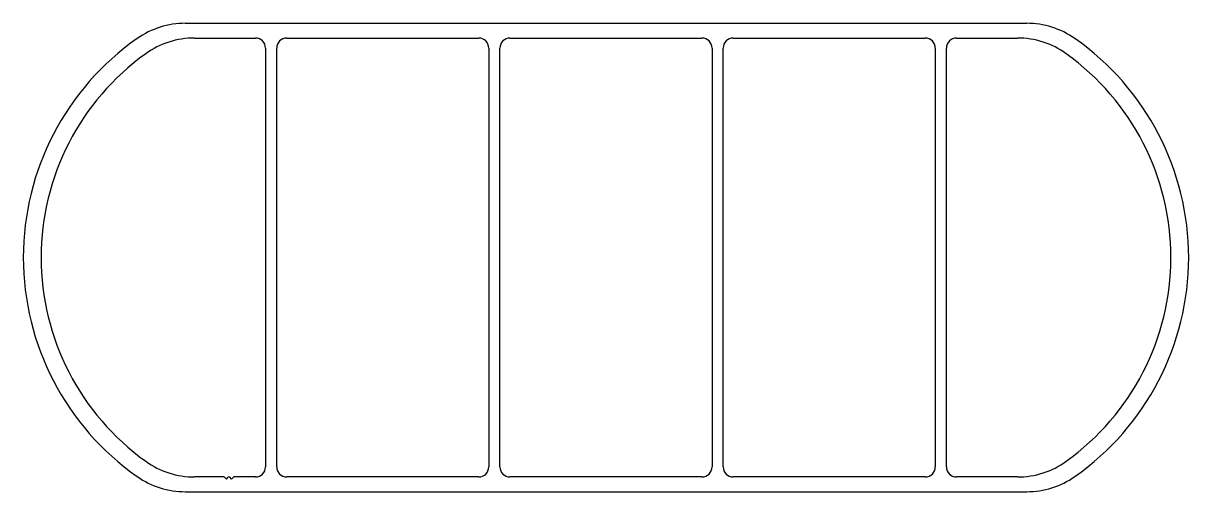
# Model space of a CAD drawing. Extents: x 1407 to 1668, y 2124 to 2229.
import ezdxf

# ---------------------------------------------------------------- set-up
doc = ezdxf.new("R2010")
doc.units = 0
doc.layers.get('0').update_dxf_attribs({"linetype": 'CONTINUOUS'})

msp = doc.modelspace()

# ---------------------------------------------------------------- linework, layer by layer
for p, q in [((1443.05, 2229.27), (1631.48, 2229.27)), ((1445.13, 2225.97), (1458.76, 2225.97)), ((1461.01, 2223.72), (1461.01, 2129.82)), ((1463.51, 2129.82), (1463.51, 2223.72)), ((1465.76, 2225.97), (1508.76, 2225.97)), ((1511.01, 2223.72), (1511.01, 2129.82)), ((1513.51, 2129.82), (1513.51, 2223.72)), ((1515.76, 2225.97), (1558.76, 2225.97)), ((1561.01, 2223.72), (1561.01, 2129.82)), ((1563.51, 2129.82), (1563.51, 2223.72)), ((1565.76, 2225.97), (1608.76, 2225.97)), ((1611.01, 2223.72), (1611.01, 2129.82)), ((1613.51, 2129.82), (1613.51, 2223.72)), ((1615.76, 2225.97), (1629.4, 2225.97)), ((1451.71, 2127.57), (1445.13, 2127.57)), ((1452.28, 2127.12), (1451.92, 2127.48)), ((1452.28, 2127.12), (1452.65, 2127.5)), ((1453.38, 2127.12), (1453, 2127.5)), ((1453.38, 2127.12), (1453.73, 2127.48)), ((1458.76, 2127.57), (1453.95, 2127.57)), ((1508.76, 2127.57), (1465.76, 2127.57)), ((1558.76, 2127.57), (1515.76, 2127.57)), ((1608.76, 2127.57), (1565.76, 2127.57)), ((1629.4, 2127.57), (1615.76, 2127.57)), ((1443.05, 2124.27), (1631.48, 2124.27))]:
    msp.add_line(p, q)
for centre, radius, start, end in [((1443.05, 2210.52), 18.75, 90, 125.0968), ((1631.48, 2210.52), 18.75, 54.9032, 90), ((1466.76, 2176.77), 60, 125.0968, 234.9032), ((1445.13, 2207.22), 18.75, 90, 125.7082), ((1458.76, 2223.72), 2.25, 0, 90), ((1465.76, 2223.72), 2.25, 90, 180), ((1508.76, 2223.72), 2.25, 0, 90), ((1515.76, 2223.72), 2.25, 90, 180), ((1558.76, 2223.72), 2.25, 0, 90), ((1565.76, 2223.72), 2.25, 90, 180), ((1608.76, 2223.72), 2.25, 0, 90), ((1615.76, 2223.72), 2.25, 90, 180), ((1629.4, 2207.22), 18.75, 54.2918, 90), ((1607.76, 2176.77), 60, 305.0968, 54.9032), ((1467.01, 2176.77), 56.25, 125.7082, 234.2918), ((1607.51, 2176.77), 56.25, 305.7082, 54.2918), ((1445.13, 2146.32), 18.75, 234.2918, 270), ((1458.76, 2129.82), 2.25, 270, 360), ((1465.76, 2129.82), 2.25, 180, 270), ((1508.76, 2129.82), 2.25, 270, 360), ((1515.76, 2129.82), 2.25, 180, 270), ((1558.76, 2129.82), 2.25, 270, 360), ((1565.76, 2129.82), 2.25, 180, 270), ((1608.76, 2129.82), 2.25, 270, 360), ((1615.76, 2129.82), 2.25, 180, 270), ((1629.4, 2146.32), 18.75, 270, 305.7082), ((1443.05, 2143.02), 18.75, 234.9032, 270), ((1451.71, 2127.27), 0.3, 45, 90), ((1452.83, 2127.32), 0.25, 45, 135), ((1453.95, 2127.27), 0.3, 90, 135), ((1631.48, 2143.02), 18.75, 270, 305.0968)]:
    msp.add_arc(centre, radius, start, end)

doc.saveas('drawing.dxf')
